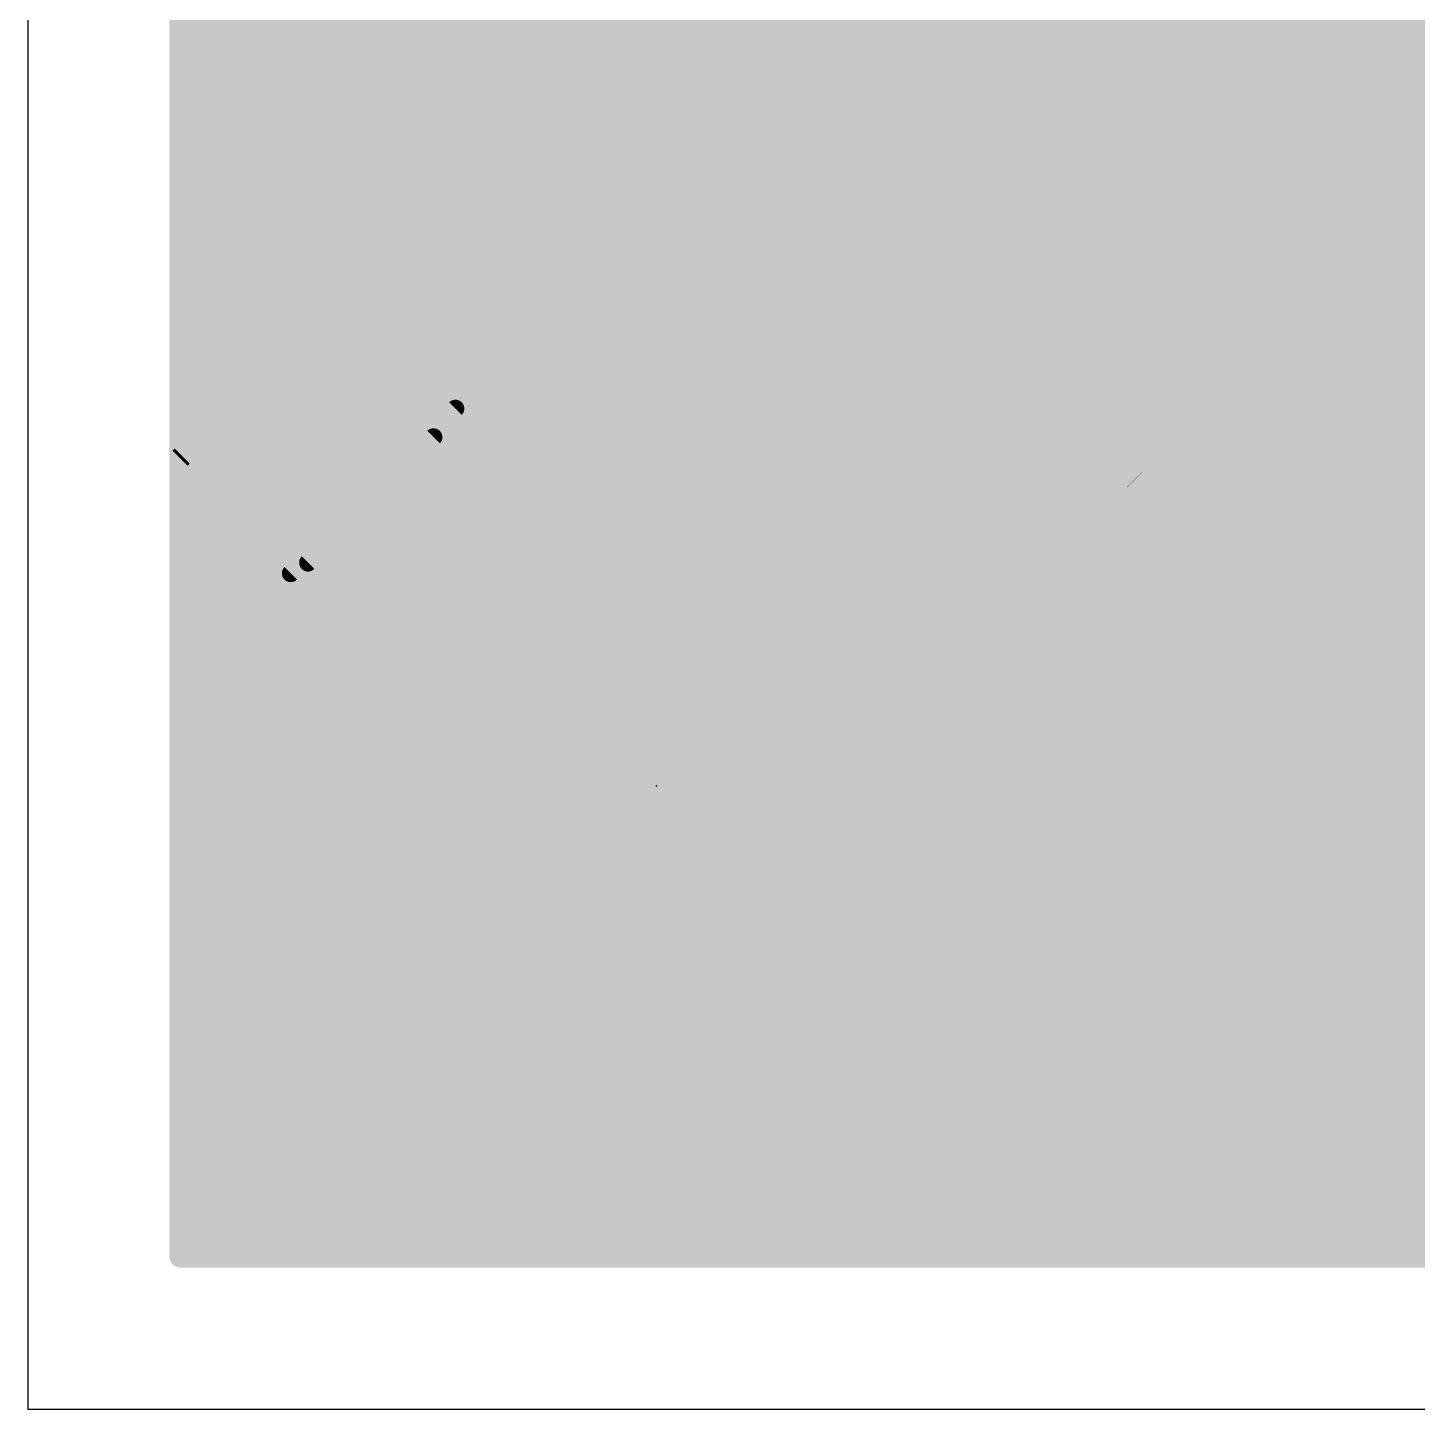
# Model space of a CAD drawing. Extents: x 0 to 29, y 0 to 29.2.
# Drawn here: x 0 to 9.96, y 0 to 9.91 of the extents above; entities that cross this region are included whole.
import ezdxf

# ---------------------------------------------------------------- set-up
doc = ezdxf.new("R2010")
doc.units = 0
for name, color, linetype in [('1', 12, 'CONTINUOUS'), ('16', 132, 'CONTINUOUS'), ('20', 31, 'CONTINUOUS'), ('21', 253, 'CONTINUOUS'), ('23', 53, 'CONTINUOUS'), ('25', 253, 'CONTINUOUS')]:
    doc.layers.add(name, color=color, linetype=linetype)

# ---------------------------------------------------------------- blocks, each defined once
blk = doc.blocks.new('RECT')
blk.add_solid([(-0.5, -0.5), (0.5, -0.5), (-0.5, 0.5), (0.5, 0.5)])

msp = doc.modelspace()

# ---------------------------------------------------------------- linework, layer by layer
at = {"layer": '1', "const_width": 0.1524}
for points in [[(1.0922, 6.8192), (1.0922, 27.9078)], [(9.7536, 4.8768), (9.7536, 23.622)], [(9.4488, 23.3172), (9.4488, 4.7505)], [(8.3048, 7.0337), (8.3048, 16.1263)], [(8, 16), (8, 7.16)], [(7.6952, 15.8737), (7.6952, 7.2863)], [(1.9812, 13.716), (1.9812, 6.2484)], [(2.0314, 13.6562), (2.0314, 6.1962)], [(2.5886, 6.9002), (2.5886, 13.099)], [(1.0922, 9.906), (2.0314, 9.906)], [(2.5886, 9.906), (7.6952, 9.906)], [(8.3048, 9.906), (9.4488, 9.906)], [(1.0922, 9.7536), (2.0314, 9.7536)], [(2.5886, 9.7536), (7.6952, 9.7536)], [(8.3048, 9.7536), (9.4488, 9.7536)], [(1.0922, 9.6012), (2.0314, 9.6012)], [(2.5886, 9.6012), (7.6952, 9.6012)], [(8.3048, 9.6012), (9.4488, 9.6012)], [(1.0922, 9.4488), (2.0314, 9.4488)], [(2.5886, 9.4488), (7.6952, 9.4488)], [(8.3048, 9.4488), (9.4488, 9.4488)], [(1.0922, 9.2964), (2.0314, 9.2964)], [(2.5886, 9.2964), (7.6952, 9.2964)], [(8.3048, 9.2964), (9.4488, 9.2964)], [(1.0922, 9.144), (2.0314, 9.144)], [(2.5886, 9.144), (7.6952, 9.144)], [(8.3048, 9.144), (9.4488, 9.144)], [(1.0922, 8.9916), (2.0314, 8.9916)], [(2.5886, 8.9916), (7.6952, 8.9916)], [(8.3048, 8.9916), (9.4488, 8.9916)], [(1.0922, 8.8392), (2.0314, 8.8392)], [(2.5886, 8.8392), (7.6952, 8.8392)], [(8.3048, 8.8392), (9.4488, 8.8392)], [(1.0922, 8.6868), (2.0314, 8.6868)], [(2.5886, 8.6868), (7.6952, 8.6868)], [(8.3048, 8.6868), (9.4488, 8.6868)], [(1.0922, 8.5344), (2.0314, 8.5344)], [(2.5886, 8.5344), (7.6952, 8.5344)], [(8.3048, 8.5344), (9.4488, 8.5344)], [(1.0922, 8.382), (2.0314, 8.382)], [(2.5886, 8.382), (7.6952, 8.382)], [(8.3048, 8.382), (9.4488, 8.382)], [(1.0922, 8.2296), (2.0314, 8.2296)], [(2.5886, 8.2296), (7.6952, 8.2296)], [(8.3048, 8.2296), (9.4488, 8.2296)], [(1.0922, 8.0772), (2.0314, 8.0772)], [(2.5886, 8.0772), (7.6952, 8.0772)], [(8.3048, 8.0772), (9.4488, 8.0772)], [(1.0922, 7.9248), (2.0314, 7.9248)], [(2.5886, 7.9248), (7.6952, 7.9248)], [(8.3048, 7.9248), (9.4488, 7.9248)], [(1.0922, 7.7724), (2.0314, 7.7724)], [(2.5886, 7.7724), (7.6952, 7.7724)], [(8.3048, 7.7724), (9.4488, 7.7724)], [(1.0922, 7.62), (2.0314, 7.62)], [(2.5886, 7.62), (7.6952, 7.62)], [(8.3048, 7.62), (9.4488, 7.62)], [(1.0922, 7.4676), (2.0314, 7.4676)], [(2.5886, 7.4676), (7.6952, 7.4676)], [(8.3048, 7.4676), (9.4488, 7.4676)], [(1.0922, 7.3152), (2.0314, 7.3152)], [(2.5886, 7.3152), (7.6952, 7.3152)], [(8.3048, 7.3152), (9.4488, 7.3152)], [(7.6952, 7.2863), (7.2075, 6.7986)], [(1.0922, 7.1628), (2.0314, 7.1628)], [(2.5886, 7.1628), (7.5718, 7.1628)], [(8, 7.16), (6.96, 6.12)], [(8.3048, 7.1628), (9.4488, 7.1628)], [(1.0922, 7.0104), (2.0314, 7.0104)], [(2.5886, 7.0104), (7.4194, 7.0104)], [(7.9372, 6.6661), (8.3048, 7.0337)], [(8.2814, 7.0104), (9.4488, 7.0104)], [(1.2665, 6.9002), (1.1825, 6.8777)], [(1.9838, 6.9002), (1.2665, 6.9002)], [(1.9838, 6.1962), (1.9838, 6.9002)], [(2.8535, 6.9002), (2.5886, 6.9002)], [(2.9375, 6.8777), (2.8535, 6.9002)], [(1.0922, 6.858), (1.1484, 6.858)], [(1.1073, 6.8342), (1.0922, 6.8192)], [(1.1825, 6.8777), (1.1073, 6.8342)], [(1.9838, 6.858), (2.0314, 6.858)], [(3.0127, 6.8342), (2.9375, 6.8777)], [(2.9716, 6.858), (7.267, 6.858)], [(3.0742, 6.7727), (3.0127, 6.8342)], [(8.1291, 6.858), (9.4488, 6.858)], [(1.9838, 6.7056), (2.0314, 6.7056)], [(3.1177, 6.6974), (3.0742, 6.7727)], [(3.113, 6.7056), (6.0223, 6.7056)], [(6.1153, 6.7986), (5.9814, 6.6647)], [(7.2075, 6.7986), (6.1153, 6.7986)], [(7.9767, 6.7056), (9.4488, 6.7056)], [(3.1402, 6.6135), (3.1177, 6.6974)], [(3.1402, 6.1962), (3.1402, 6.6135)], [(5.9814, 6.6647), (5.9814, 5.5753)], [(7.9386, 6.6647), (7.9372, 6.6661)], [(7.9386, 5.5753), (7.9386, 6.6647)], [(1.9838, 6.5532), (2.0314, 6.5532)], [(3.1402, 6.5532), (5.9814, 6.5532)], [(7.9386, 6.5532), (9.4488, 6.5532)], [(1.9838, 6.4008), (2.0314, 6.4008)], [(3.1402, 6.4008), (5.9814, 6.4008)], [(7.9386, 6.4008), (9.4488, 6.4008)], [(1.9812, 6.2484), (2.06, 6.12)], [(1.9838, 6.2484), (2.0314, 6.2484)], [(3.1402, 6.2484), (5.9814, 6.2484)], [(7.9386, 6.2484), (9.4488, 6.2484)], [(2.0314, 6.1962), (1.9838, 6.1962)], [(2.5886, 6.0438), (2.5886, 6.1962)], [(2.5886, 6.1962), (3.1402, 6.1962)], [(2.5886, 6.096), (5.9814, 6.096)], [(3.1402, 6.0438), (2.5886, 6.0438)], [(3.1402, 5.6265), (3.1402, 6.0438)], [(7.9386, 6.096), (9.4488, 6.096)], [(3.1402, 5.9436), (5.9814, 5.9436)], [(7.9386, 5.9436), (9.4488, 5.9436)], [(3.1402, 5.7912), (5.9814, 5.7912)], [(7.9386, 5.7912), (9.4488, 5.7912)], [(3.1177, 5.5425), (3.1402, 5.6265)], [(3.1402, 5.6388), (5.9814, 5.6388)], [(7.9386, 5.6388), (9.4488, 5.6388)], [(3.0742, 5.4672), (3.1177, 5.5425)], [(5.9814, 5.5753), (6.1153, 5.4414)], [(7.8047, 5.4414), (7.9386, 5.5753)], [(2.9375, 5.3623), (3.0127, 5.4058)], [(3.0127, 5.4058), (3.0742, 5.4672)], [(3.0853, 5.4864), (6.0703, 5.4864)], [(6.1153, 5.4414), (7.8047, 5.4414)], [(7.8497, 5.4864), (9.4488, 5.4864)], [(2.5886, 3.4986), (2.5886, 5.3398)], [(2.5886, 5.3398), (2.8535, 5.3398)], [(2.5886, 5.334), (9.4488, 5.334)], [(2.8535, 5.3398), (2.9375, 5.3623)], [(2.5886, 5.1816), (9.4488, 5.1816)], [(2.5886, 5.0292), (9.4488, 5.0292)], [(2.5886, 4.8768), (9.4488, 4.8768)], [(10.9728, 3.6576), (9.7536, 4.8768)], [(2.5886, 4.7244), (9.4749, 4.7244)], [(9.4488, 4.7505), (9.8714, 4.3279)], [(2.5886, 4.572), (9.6273, 4.572)], [(2.5886, 4.4196), (9.7797, 4.4196)], [(9.8714, 4.3279), (9.8714, 3.2004)], [(2.5886, 4.2672), (9.8714, 4.2672)], [(2.5886, 4.1148), (9.8714, 4.1148)], [(2.5886, 3.9624), (9.8714, 3.9624)], [(2.5886, 3.81), (9.8714, 3.81)], [(2.5886, 3.6576), (9.8714, 3.6576)], [(2.5886, 3.5052), (9.8714, 3.5052)], [(2.9047, 3.4986), (2.5886, 3.4986)], [(3.0386, 3.3647), (2.9047, 3.4986)], [(6.1153, 3.4986), (5.9814, 3.3647)], [(7.8047, 3.4986), (6.1153, 3.4986)], [(7.9386, 3.3647), (7.8047, 3.4986)], [(3.0386, 2.5886), (3.0386, 3.3647)], [(3.0386, 3.3528), (5.9814, 3.3528)], [(5.9814, 3.3647), (5.9814, 2.5886)], [(7.9386, 3.2004), (7.9386, 3.3647)], [(7.9386, 3.3528), (9.8714, 3.3528)], [(3.0386, 3.2004), (5.9814, 3.2004)], [(9.8714, 3.2004), (7.9386, 3.2004)], [(7.9386, 3.2004), (9.8714, 3.2004)], [(3.0386, 3.048), (5.9814, 3.048)], [(2.06, 2.82), (3.7878, 1.0922)], [(3.0386, 2.8956), (5.9814, 2.8956)], [(7.0104, 2.8956), (6.96, 2.82)], [(10.3632, 2.8956), (7.0104, 2.8956)], [(3.0386, 2.7432), (5.9814, 2.7432)], [(3.0386, 2.5908), (5.9814, 2.5908)], [(5.9814, 2.5886), (3.0386, 2.5886)], [(3.7878, 1.0922), (27.9078, 1.0922)]]:
    msp.add_lwpolyline(points, dxfattribs=at)
at = {"layer": '1', "const_width": 0.0762}
for points in [[(1.0922, 9.9441, 1), (1.0922, 9.8679)], [(2.0314, 9.8679, 1), (2.0314, 9.9441)], [(2.5886, 9.9441, 1), (2.5886, 9.8679)], [(7.6952, 9.8679, 1), (7.6952, 9.9441)], [(8.3048, 9.9441, 1), (8.3048, 9.8679)], [(9.4488, 9.8679, 1), (9.4488, 9.9441)], [(1.0922, 9.7917, 1), (1.0922, 9.7155)], [(2.0314, 9.7155, 1), (2.0314, 9.7917)], [(2.5886, 9.7917, 1), (2.5886, 9.7155)], [(7.6952, 9.7155, 1), (7.6952, 9.7917)], [(8.3048, 9.7917, 1), (8.3048, 9.7155)], [(9.4488, 9.7155, 1), (9.4488, 9.7917)], [(1.0922, 9.6393, 1), (1.0922, 9.5631)], [(2.0314, 9.5631, 1), (2.0314, 9.6393)], [(2.5886, 9.6393, 1), (2.5886, 9.5631)], [(7.6952, 9.5631, 1), (7.6952, 9.6393)], [(8.3048, 9.6393, 1), (8.3048, 9.5631)], [(9.4488, 9.5631, 1), (9.4488, 9.6393)], [(1.0922, 9.4869, 1), (1.0922, 9.4107)], [(2.0314, 9.4107, 1), (2.0314, 9.4869)], [(2.5886, 9.4869, 1), (2.5886, 9.4107)], [(7.6952, 9.4107, 1), (7.6952, 9.4869)], [(8.3048, 9.4869, 1), (8.3048, 9.4107)], [(9.4488, 9.4107, 1), (9.4488, 9.4869)], [(1.0922, 9.3345, 1), (1.0922, 9.2583)], [(2.0314, 9.2583, 1), (2.0314, 9.3345)], [(2.5886, 9.3345, 1), (2.5886, 9.2583)], [(7.6952, 9.2583, 1), (7.6952, 9.3345)], [(8.3048, 9.3345, 1), (8.3048, 9.2583)], [(9.4488, 9.2583, 1), (9.4488, 9.3345)], [(1.0922, 9.1821, 1), (1.0922, 9.1059)], [(2.0314, 9.1059, 1), (2.0314, 9.1821)], [(2.5886, 9.1821, 1), (2.5886, 9.1059)], [(7.6952, 9.1059, 1), (7.6952, 9.1821)], [(8.3048, 9.1821, 1), (8.3048, 9.1059)], [(9.4488, 9.1059, 1), (9.4488, 9.1821)], [(1.0922, 9.0297, 1), (1.0922, 8.9535)], [(2.0314, 8.9535, 1), (2.0314, 9.0297)], [(2.5886, 9.0297, 1), (2.5886, 8.9535)], [(7.6952, 8.9535, 1), (7.6952, 9.0297)], [(8.3048, 9.0297, 1), (8.3048, 8.9535)], [(9.4488, 8.9535, 1), (9.4488, 9.0297)], [(1.0922, 8.8773, 1), (1.0922, 8.8011)], [(2.0314, 8.8011, 1), (2.0314, 8.8773)], [(2.5886, 8.8773, 1), (2.5886, 8.8011)], [(7.6952, 8.8011, 1), (7.6952, 8.8773)], [(8.3048, 8.8773, 1), (8.3048, 8.8011)], [(9.4488, 8.8011, 1), (9.4488, 8.8773)], [(1.0922, 8.7249, 1), (1.0922, 8.6487)], [(2.0314, 8.6487, 1), (2.0314, 8.7249)], [(2.5886, 8.7249, 1), (2.5886, 8.6487)], [(7.6952, 8.6487, 1), (7.6952, 8.7249)], [(8.3048, 8.7249, 1), (8.3048, 8.6487)], [(9.4488, 8.6487, 1), (9.4488, 8.7249)], [(1.0922, 8.5725, 1), (1.0922, 8.4963)], [(2.0314, 8.4963, 1), (2.0314, 8.5725)], [(2.5886, 8.5725, 1), (2.5886, 8.4963)], [(7.6952, 8.4963, 1), (7.6952, 8.5725)], [(8.3048, 8.5725, 1), (8.3048, 8.4963)], [(9.4488, 8.4963, 1), (9.4488, 8.5725)], [(1.0922, 8.4201, 1), (1.0922, 8.3439)], [(2.0314, 8.3439, 1), (2.0314, 8.4201)], [(2.5886, 8.4201, 1), (2.5886, 8.3439)], [(7.6952, 8.3439, 1), (7.6952, 8.4201)], [(8.3048, 8.4201, 1), (8.3048, 8.3439)], [(9.4488, 8.3439, 1), (9.4488, 8.4201)], [(1.0922, 8.2677, 1), (1.0922, 8.1915)], [(2.0314, 8.1915, 1), (2.0314, 8.2677)], [(2.5886, 8.2677, 1), (2.5886, 8.1915)], [(7.6952, 8.1915, 1), (7.6952, 8.2677)], [(8.3048, 8.2677, 1), (8.3048, 8.1915)], [(9.4488, 8.1915, 1), (9.4488, 8.2677)], [(1.0922, 8.1153, 1), (1.0922, 8.0391)], [(2.0314, 8.0391, 1), (2.0314, 8.1153)], [(2.5886, 8.1153, 1), (2.5886, 8.0391)], [(7.6952, 8.0391, 1), (7.6952, 8.1153)], [(8.3048, 8.1153, 1), (8.3048, 8.0391)], [(9.4488, 8.0391, 1), (9.4488, 8.1153)], [(1.0922, 7.9629, 1), (1.0922, 7.8867)], [(2.0314, 7.8867, 1), (2.0314, 7.9629)], [(2.5886, 7.9629, 1), (2.5886, 7.8867)], [(7.6952, 7.8867, 1), (7.6952, 7.9629)], [(8.3048, 7.9629, 1), (8.3048, 7.8867)], [(9.4488, 7.8867, 1), (9.4488, 7.9629)], [(1.0922, 7.8105, 1), (1.0922, 7.7343)], [(2.0314, 7.7343, 1), (2.0314, 7.8105)], [(2.5886, 7.8105, 1), (2.5886, 7.7343)], [(7.6952, 7.7343, 1), (7.6952, 7.8105)], [(8.3048, 7.8105, 1), (8.3048, 7.7343)], [(9.4488, 7.7343, 1), (9.4488, 7.8105)], [(1.0922, 7.6581, 1), (1.0922, 7.5819)], [(2.0314, 7.5819, 1), (2.0314, 7.6581)], [(2.5886, 7.6581, 1), (2.5886, 7.5819)], [(7.6952, 7.5819, 1), (7.6952, 7.6581)], [(8.3048, 7.6581, 1), (8.3048, 7.5819)], [(9.4488, 7.5819, 1), (9.4488, 7.6581)], [(1.0922, 7.5057, 1), (1.0922, 7.4295)], [(2.0314, 7.4295, 1), (2.0314, 7.5057)], [(2.5886, 7.5057, 1), (2.5886, 7.4295)], [(7.6952, 7.4295, 1), (7.6952, 7.5057)], [(8.3048, 7.5057, 1), (8.3048, 7.4295)], [(9.4488, 7.4295, 1), (9.4488, 7.5057)], [(1.0922, 7.3533, 1), (1.0922, 7.2771)], [(2.0314, 7.2771, 1), (2.0314, 7.3533)], [(2.5886, 7.3533, 1), (2.5886, 7.2771)], [(7.6952, 7.2771, 1), (7.6952, 7.3533)], [(8.3048, 7.3533, 1), (8.3048, 7.2771)], [(9.4488, 7.2771, 1), (9.4488, 7.3533)], [(7.6571, 7.2863, 1), (7.7333, 7.2863)], [(7.7221, 7.2593, 1), (7.6683, 7.3132)], [(1.0922, 7.2009, 1), (1.0922, 7.1247)], [(2.0314, 7.1247, 1), (2.0314, 7.2009)], [(2.5886, 7.2009, 1), (2.5886, 7.1247)], [(7.5718, 7.1247, 1), (7.5718, 7.2009)], [(7.9619, 7.16, 1), (8.0381, 7.16)], [(8.0269, 7.1331, 1), (7.9731, 7.1869)], [(8.3048, 7.2009, 1), (8.3048, 7.1247)], [(9.4488, 7.1247, 1), (9.4488, 7.2009)], [(1.0922, 7.0485, 1), (1.0922, 6.9723)], [(2.0314, 6.9723, 1), (2.0314, 7.0485)], [(2.5886, 7.0485, 1), (2.5886, 6.9723)], [(7.4194, 6.9723, 1), (7.4194, 7.0485)], [(8.2814, 7.0485, 1), (8.2814, 6.9723)], [(8.3317, 7.0068, 1), (8.2779, 7.0607)], [(9.4488, 6.9723, 1), (9.4488, 7.0485)], [(1.2665, 6.9383, 1), (1.2665, 6.8621)], [(1.2764, 6.8634, 1), (1.2567, 6.937)], [(2.0219, 6.9002, 1), (1.9457, 6.9002)], [(1.9838, 6.8621, 1), (1.9838, 6.9383)], [(2.5886, 6.9383, 1), (2.5886, 6.8621)], [(2.8633, 6.937, 1), (2.8436, 6.8634)], [(2.8535, 6.8621, 1), (2.8535, 6.9383)], [(8.2667, 7.0337, 1), (8.3429, 7.0337)], [(1.0922, 6.8961, 1), (1.0922, 6.8199)], [(1.0653, 6.8461, 1), (1.1191, 6.7922)], [(1.0882, 6.8672, 1), (1.1263, 6.8012)], [(1.1342, 6.8073, 1), (1.0803, 6.8612)], [(1.1727, 6.9145, 1), (1.1924, 6.8409)], [(1.1484, 6.8199, 1), (1.1484, 6.8961)], [(1.2016, 6.8447, 1), (1.1635, 6.9107)], [(1.9838, 6.8961, 1), (1.9838, 6.8199)], [(2.0314, 6.8199, 1), (2.0314, 6.8961)], [(2.5505, 6.9002, 1), (2.6267, 6.9002)], [(2.9565, 6.9107, 1), (2.9184, 6.8447)], [(2.9276, 6.8409, 1), (2.9473, 6.9145)], [(2.9716, 6.8961, 1), (2.9716, 6.8199)], [(3.0397, 6.8612, 1), (2.9858, 6.8073)], [(2.9937, 6.8012, 1), (3.0318, 6.8672)], [(7.267, 6.8199, 1), (7.267, 6.8961)], [(8.1291, 6.8961, 1), (8.1291, 6.8199)], [(9.4488, 6.8199, 1), (9.4488, 6.8961)], [(1.0541, 6.8192, 1), (1.1303, 6.8192)], [(1.9838, 6.7437, 1), (1.9838, 6.6675)], [(2.0314, 6.6675, 1), (2.0314, 6.7437)], [(3.1072, 6.7918, 1), (3.0412, 6.7537)], [(3.0473, 6.7458, 1), (3.1012, 6.7997)], [(3.113, 6.7437, 1), (3.113, 6.6675)], [(6.0223, 6.6675, 1), (6.0223, 6.7437)], [(6.1153, 6.8367, 1), (6.1153, 6.7605)], [(6.1423, 6.7717, 1), (6.0884, 6.8255)], [(7.1806, 6.8255, 1), (7.2345, 6.7717)], [(7.2075, 6.7605, 1), (7.2075, 6.8367)], [(7.9767, 6.7437, 1), (7.9767, 6.6675)], [(9.4488, 6.6675, 1), (9.4488, 6.7437)], [(3.1545, 6.7073, 1), (3.0809, 6.6876)], [(3.0847, 6.6784, 1), (3.1507, 6.7165)], [(3.1783, 6.6135, 1), (3.1021, 6.6135)], [(6.0195, 6.6647, 1), (5.9433, 6.6647)], [(5.9545, 6.6916, 1), (6.0083, 6.6377)], [(7.9102, 6.6931, 1), (7.9641, 6.6392)], [(7.9641, 6.6931, 1), (7.9103, 6.6391)], [(7.9767, 6.6647, 1), (7.9005, 6.6647)], [(7.9117, 6.6377, 1), (7.9655, 6.6917)], [(1.9838, 6.5913, 1), (1.9838, 6.5151)], [(2.0314, 6.5151, 1), (2.0314, 6.5913)], [(3.1402, 6.5913, 1), (3.1402, 6.5151)], [(3.1034, 6.6036, 1), (3.177, 6.6233)], [(5.9814, 6.5151, 1), (5.9814, 6.5913)], [(7.9386, 6.5913, 1), (7.9386, 6.5151)], [(9.4488, 6.5151, 1), (9.4488, 6.5913)], [(1.9838, 6.4389, 1), (1.9838, 6.3627)], [(2.0314, 6.3627, 1), (2.0314, 6.4389)], [(3.1402, 6.4389, 1), (3.1402, 6.3627)], [(5.9814, 6.3627, 1), (5.9814, 6.4389)], [(7.9386, 6.4389, 1), (7.9386, 6.3627)], [(9.4488, 6.3627, 1), (9.4488, 6.4389)], [(2.0137, 6.2683, 1), (1.9487, 6.2285)], [(1.9431, 6.2484, 1), (2.0193, 6.2484)], [(1.9838, 6.2865, 1), (1.9838, 6.2103)], [(2.0314, 6.2103, 1), (2.0314, 6.2865)], [(3.1402, 6.2865, 1), (3.1402, 6.2103)], [(5.9814, 6.2103, 1), (5.9814, 6.2865)], [(7.9386, 6.2865, 1), (7.9386, 6.2103)], [(9.4488, 6.2103, 1), (9.4488, 6.2865)], [(1.9838, 6.2343, 1), (1.9838, 6.1581)], [(1.9457, 6.1962, 1), (2.0219, 6.1962)], [(1.9933, 6.1962, 1), (2.0695, 6.1962)], [(2.0314, 6.1581, 1), (2.0314, 6.2343)], [(2.6267, 6.1962, 1), (2.5505, 6.1962)], [(2.5886, 6.2343, 1), (2.5886, 6.1581)], [(3.1021, 6.1962, 1), (3.1783, 6.1962)], [(3.1402, 6.1581, 1), (3.1402, 6.2343)], [(6.9331, 6.1469, 1), (6.9869, 6.0931)], [(2.0275, 6.1001, 1), (2.0925, 6.1399)], [(2.5886, 6.1341, 1), (2.5886, 6.0579)], [(2.5886, 6.0819, 1), (2.5886, 6.0057)], [(2.5505, 6.0438, 1), (2.6267, 6.0438)], [(3.1783, 6.0438, 1), (3.1021, 6.0438)], [(3.1402, 6.0057, 1), (3.1402, 6.0819)], [(5.9814, 6.0579, 1), (5.9814, 6.1341)], [(7.9386, 6.1341, 1), (7.9386, 6.0579)], [(9.4488, 6.0579, 1), (9.4488, 6.1341)], [(3.1402, 5.9817, 1), (3.1402, 5.9055)], [(5.9814, 5.9055, 1), (5.9814, 5.9817)], [(7.9386, 5.9817, 1), (7.9386, 5.9055)], [(9.4488, 5.9055, 1), (9.4488, 5.9817)], [(3.1402, 5.8293, 1), (3.1402, 5.7531)], [(5.9814, 5.7531, 1), (5.9814, 5.8293)], [(7.9386, 5.8293, 1), (7.9386, 5.7531)], [(9.4488, 5.7531, 1), (9.4488, 5.8293)], [(3.1402, 5.6769, 1), (3.1402, 5.6007)], [(3.177, 5.6167, 1), (3.1034, 5.6364)], [(5.9814, 5.6007, 1), (5.9814, 5.6769)], [(7.9386, 5.6769, 1), (7.9386, 5.6007)], [(9.4488, 5.6007, 1), (9.4488, 5.6769)], [(3.0809, 5.5524, 1), (3.1545, 5.5327)], [(3.1507, 5.5235, 1), (3.0847, 5.5616)], [(3.1021, 5.6265, 1), (3.1783, 5.6265)], [(6.0083, 5.6023, 1), (5.9545, 5.5484)], [(5.9433, 5.5753, 1), (6.0195, 5.5753)], [(7.9005, 5.5753, 1), (7.9767, 5.5753)], [(7.9655, 5.5484, 1), (7.9117, 5.6023)], [(3.0318, 5.3728, 1), (2.9937, 5.4388)], [(3.0412, 5.4863, 1), (3.1072, 5.4482)], [(3.0853, 5.5245, 1), (3.0853, 5.4483)], [(3.1012, 5.4403, 1), (3.0473, 5.4942)], [(6.0703, 5.4483, 1), (6.0703, 5.5245)], [(6.1153, 5.4795, 1), (6.1153, 5.4033)], [(6.0884, 5.4145, 1), (6.1423, 5.4683)], [(7.7777, 5.4683, 1), (7.8316, 5.4145)], [(7.8047, 5.4033, 1), (7.8047, 5.4795)], [(7.8497, 5.5245, 1), (7.8497, 5.4483)], [(9.4488, 5.4483, 1), (9.4488, 5.5245)], [(2.6267, 5.3398, 1), (2.5505, 5.3398)], [(2.5886, 5.3779, 1), (2.5886, 5.3017)], [(2.5886, 5.3721, 1), (2.5886, 5.2959)], [(2.8436, 5.3766, 1), (2.8633, 5.303)], [(2.8535, 5.3017, 1), (2.8535, 5.3779)], [(2.9184, 5.3953, 1), (2.9565, 5.3293)], [(2.9473, 5.3255, 1), (2.9276, 5.3991)], [(2.9858, 5.4327, 1), (3.0397, 5.3788)], [(9.4488, 5.2959, 1), (9.4488, 5.3721)], [(2.5886, 5.2197, 1), (2.5886, 5.1435)], [(9.4488, 5.1435, 1), (9.4488, 5.2197)], [(2.5886, 5.0673, 1), (2.5886, 4.9911)], [(9.4488, 4.9911, 1), (9.4488, 5.0673)], [(2.5886, 4.9149, 1), (2.5886, 4.8387)], [(9.4488, 4.8387, 1), (9.4488, 4.9149)], [(9.7155, 4.8768, 1), (9.7917, 4.8768)], [(9.7805, 4.9037, 1), (9.7267, 4.8499)], [(2.5886, 4.7625, 1), (2.5886, 4.6863)], [(9.4757, 4.7775, 1), (9.4219, 4.7236)], [(9.4107, 4.7505, 1), (9.4869, 4.7505)], [(9.4749, 4.6863, 1), (9.4749, 4.7625)], [(2.5886, 4.6101, 1), (2.5886, 4.5339)], [(9.6273, 4.5339, 1), (9.6273, 4.6101)], [(2.5886, 4.4577, 1), (2.5886, 4.3815)], [(9.7797, 4.3815, 1), (9.7797, 4.4577)], [(9.9095, 4.3279, 1), (9.8333, 4.3279)], [(9.8445, 4.301, 1), (9.8983, 4.3549)], [(2.5886, 4.3053, 1), (2.5886, 4.2291)], [(9.8714, 4.2291, 1), (9.8714, 4.3053)], [(2.5886, 4.1529, 1), (2.5886, 4.0767)], [(9.8714, 4.0767, 1), (9.8714, 4.1529)], [(2.5886, 4.0005, 1), (2.5886, 3.9243)], [(9.8714, 3.9243, 1), (9.8714, 4.0005)], [(2.5886, 3.8481, 1), (2.5886, 3.7719)], [(9.8714, 3.7719, 1), (9.8714, 3.8481)], [(2.5886, 3.6957, 1), (2.5886, 3.6195)], [(9.8714, 3.6195, 1), (9.8714, 3.6957)], [(2.5886, 3.5433, 1), (2.5886, 3.4671)], [(2.5886, 3.5367, 1), (2.5886, 3.4605)], [(2.5505, 3.4986, 1), (2.6267, 3.4986)], [(2.9316, 3.5255, 1), (2.8777, 3.4717)], [(2.9047, 3.4605, 1), (2.9047, 3.5367)], [(6.1153, 3.5367, 1), (6.1153, 3.4605)], [(6.1423, 3.4717, 1), (6.0884, 3.5255)], [(7.8316, 3.5255, 1), (7.7777, 3.4717)], [(7.8047, 3.4605, 1), (7.8047, 3.5367)], [(9.8714, 3.4671, 1), (9.8714, 3.5433)], [(3.0767, 3.3647, 1), (3.0005, 3.3647)], [(3.0386, 3.3909, 1), (3.0386, 3.3147)], [(3.0117, 3.3377, 1), (3.0655, 3.3916)], [(6.0195, 3.3647, 1), (5.9433, 3.3647)], [(5.9545, 3.3916, 1), (6.0083, 3.3377)], [(5.9814, 3.3147, 1), (5.9814, 3.3909)], [(7.9767, 3.3647, 1), (7.9005, 3.3647)], [(7.9386, 3.3909, 1), (7.9386, 3.3147)], [(7.9117, 3.3377, 1), (7.9655, 3.3916)], [(9.8714, 3.3147, 1), (9.8714, 3.3909)], [(3.0386, 3.2385, 1), (3.0386, 3.1623)], [(5.9814, 3.1623, 1), (5.9814, 3.2385)], [(7.9386, 3.2385, 1), (7.9386, 3.1623)], [(7.9386, 3.2385, 1), (7.9386, 3.1623)], [(7.9005, 3.2004, 1), (7.9767, 3.2004)], [(9.8333, 3.2004, 1), (9.9095, 3.2004)], [(9.8714, 3.1623, 1), (9.8714, 3.2385)], [(9.8714, 3.1623, 1), (9.8714, 3.2385)], [(3.0386, 3.0861, 1), (3.0386, 3.0099)], [(5.9814, 3.0099, 1), (5.9814, 3.0861)], [(2.0869, 2.8469, 1), (2.0331, 2.7931)], [(3.0386, 2.9337, 1), (3.0386, 2.8575)], [(5.9814, 2.8575, 1), (5.9814, 2.9337)], [(7.0104, 2.9337, 1), (7.0104, 2.8575)], [(7.0421, 2.8745, 1), (6.9787, 2.9167)], [(3.0386, 2.7813, 1), (3.0386, 2.7051)], [(5.9814, 2.7051, 1), (5.9814, 2.7813)], [(6.9283, 2.8411, 1), (6.9917, 2.7989)], [(3.0386, 2.6289, 1), (3.0386, 2.5527)], [(3.0386, 2.6267, 1), (3.0386, 2.5505)], [(3.0005, 2.5886, 1), (3.0767, 2.5886)], [(5.9433, 2.5886, 1), (6.0195, 2.5886)], [(5.9814, 2.5527, 1), (5.9814, 2.6289)], [(5.9814, 2.5505, 1), (5.9814, 2.6267)], [(3.7878, 1.1303, 1), (3.7878, 1.0541)], [(3.7609, 1.0653, 1), (3.8147, 1.1191)]]:
    msp.add_lwpolyline(points, format="xyb", dxfattribs=at)
at = {"layer": '16', "const_width": 0.1524}
for points in [[(1.0922, 1.0922), (1.0922, 27.9078)], [(1.0922, 9.906), (23.4696, 9.906)], [(1.0922, 9.7536), (23.4696, 9.7536)], [(1.0922, 9.6012), (23.4696, 9.6012)], [(1.0922, 9.4488), (23.4696, 9.4488)], [(1.0922, 9.2964), (23.4696, 9.2964)], [(1.0922, 9.144), (23.4696, 9.144)], [(1.0922, 8.9916), (23.4696, 8.9916)], [(1.0922, 8.8392), (23.4696, 8.8392)], [(1.0922, 8.6868), (23.4696, 8.6868)], [(1.0922, 8.5344), (23.4696, 8.5344)], [(1.0922, 8.382), (23.4696, 8.382)], [(1.0922, 8.2296), (23.4696, 8.2296)], [(1.0922, 8.0772), (23.4696, 8.0772)], [(1.0922, 7.9248), (23.4696, 7.9248)], [(1.0922, 7.7724), (23.4696, 7.7724)], [(1.0922, 7.62), (23.4696, 7.62)], [(1.0922, 7.4676), (23.4696, 7.4676)], [(1.0922, 7.3152), (23.4696, 7.3152)], [(1.0922, 7.1628), (23.4696, 7.1628)], [(1.0922, 7.0104), (23.4696, 7.0104)], [(1.0922, 6.858), (23.4696, 6.858)], [(1.0922, 6.7056), (23.4696, 6.7056)], [(1.0922, 6.5532), (23.4696, 6.5532)], [(1.0922, 6.4008), (23.4696, 6.4008)], [(1.0922, 6.2484), (14.8077, 6.2484)], [(1.0922, 6.096), (14.4397, 6.096)], [(1.0922, 5.9436), (14.1312, 5.9436)], [(1.0922, 5.7912), (13.9788, 5.7912)], [(1.0922, 5.6388), (13.8264, 5.6388)], [(1.0922, 5.4864), (13.674, 5.4864)], [(1.0922, 5.334), (13.5216, 5.334)], [(1.0922, 5.1816), (13.4543, 5.1816)], [(1.0922, 5.0292), (13.3911, 5.0292)], [(1.0922, 4.8768), (13.328, 4.8768)], [(1.0922, 4.7244), (13.2649, 4.7244)], [(1.0922, 4.572), (13.2018, 4.572)], [(1.0922, 4.4196), (13.1578, 4.4196)], [(1.0922, 4.2672), (13.1578, 4.2672)], [(1.0922, 4.1148), (13.1578, 4.1148)], [(1.0922, 3.9624), (13.1578, 3.9624)], [(1.0922, 3.81), (13.1578, 3.81)], [(1.0922, 3.6576), (13.1578, 3.6576)], [(1.0922, 3.5052), (13.1698, 3.5052)], [(1.0922, 3.3528), (13.2329, 3.3528)], [(1.0922, 3.2004), (13.296, 3.2004)], [(1.0922, 3.048), (13.3592, 3.048)], [(1.0922, 2.8956), (13.4223, 2.8956)], [(1.0922, 2.7432), (13.4854, 2.7432)], [(1.0922, 2.5908), (13.5968, 2.5908)], [(1.0922, 2.4384), (13.7492, 2.4384)], [(1.0922, 2.286), (13.9016, 2.286)], [(1.0922, 2.1336), (14.054, 2.1336)], [(1.0922, 1.9812), (14.2533, 1.9812)], [(1.0922, 1.8288), (14.6213, 1.8288)], [(1.0922, 1.6764), (14.9892, 1.6764)], [(1.0922, 1.524), (27.9078, 1.524)], [(1.0922, 1.3716), (27.9078, 1.3716)], [(1.0922, 1.2192), (27.9078, 1.2192)], [(27.9078, 1.0922), (1.0922, 1.0922)]]:
    msp.add_lwpolyline(points, dxfattribs=at)
at = {"layer": '16', "const_width": 0.0762}
for points in [[(1.0922, 9.9441, 1), (1.0922, 9.8679)], [(1.0922, 9.7917, 1), (1.0922, 9.7155)], [(1.0922, 9.6393, 1), (1.0922, 9.5631)], [(1.0922, 9.4869, 1), (1.0922, 9.4107)], [(1.0922, 9.3345, 1), (1.0922, 9.2583)], [(1.0922, 9.1821, 1), (1.0922, 9.1059)], [(1.0922, 9.0297, 1), (1.0922, 8.9535)], [(1.0922, 8.8773, 1), (1.0922, 8.8011)], [(1.0922, 8.7249, 1), (1.0922, 8.6487)], [(1.0922, 8.5725, 1), (1.0922, 8.4963)], [(1.0922, 8.4201, 1), (1.0922, 8.3439)], [(1.0922, 8.2677, 1), (1.0922, 8.1915)], [(1.0922, 8.1153, 1), (1.0922, 8.0391)], [(1.0922, 7.9629, 1), (1.0922, 7.8867)], [(1.0922, 7.8105, 1), (1.0922, 7.7343)], [(1.0922, 7.6581, 1), (1.0922, 7.5819)], [(1.0922, 7.5057, 1), (1.0922, 7.4295)], [(1.0922, 7.3533, 1), (1.0922, 7.2771)], [(1.0922, 7.2009, 1), (1.0922, 7.1247)], [(1.0922, 7.0485, 1), (1.0922, 6.9723)], [(1.0922, 6.8961, 1), (1.0922, 6.8199)], [(1.0922, 6.7437, 1), (1.0922, 6.6675)], [(1.0922, 6.5913, 1), (1.0922, 6.5151)], [(1.0922, 6.4389, 1), (1.0922, 6.3627)], [(1.0922, 6.2865, 1), (1.0922, 6.2103)], [(1.0922, 6.1341, 1), (1.0922, 6.0579)], [(1.0922, 5.9817, 1), (1.0922, 5.9055)], [(1.0922, 5.8293, 1), (1.0922, 5.7531)], [(1.0922, 5.6769, 1), (1.0922, 5.6007)], [(1.0922, 5.5245, 1), (1.0922, 5.4483)], [(1.0922, 5.3721, 1), (1.0922, 5.2959)], [(1.0922, 5.2197, 1), (1.0922, 5.1435)], [(1.0922, 5.0673, 1), (1.0922, 4.9911)], [(1.0922, 4.9149, 1), (1.0922, 4.8387)], [(1.0922, 4.7625, 1), (1.0922, 4.6863)], [(1.0922, 4.6101, 1), (1.0922, 4.5339)], [(1.0922, 4.4577, 1), (1.0922, 4.3815)], [(1.0922, 4.3053, 1), (1.0922, 4.2291)], [(1.0922, 4.1529, 1), (1.0922, 4.0767)], [(1.0922, 4.0005, 1), (1.0922, 3.9243)], [(1.0922, 3.8481, 1), (1.0922, 3.7719)], [(1.0922, 3.6957, 1), (1.0922, 3.6195)], [(1.0922, 3.5433, 1), (1.0922, 3.4671)], [(1.0922, 3.3909, 1), (1.0922, 3.3147)], [(1.0922, 3.2385, 1), (1.0922, 3.1623)], [(1.0922, 3.0861, 1), (1.0922, 3.0099)], [(1.0922, 2.9337, 1), (1.0922, 2.8575)], [(1.0922, 2.7813, 1), (1.0922, 2.7051)], [(1.0922, 2.6289, 1), (1.0922, 2.5527)], [(1.0922, 2.4765, 1), (1.0922, 2.4003)], [(1.0922, 2.3241, 1), (1.0922, 2.2479)], [(1.0922, 2.1717, 1), (1.0922, 2.0955)], [(1.0922, 2.0193, 1), (1.0922, 1.9431)], [(1.0922, 1.8669, 1), (1.0922, 1.7907)], [(1.0922, 1.7145, 1), (1.0922, 1.6383)], [(1.0922, 1.5621, 1), (1.0922, 1.4859)], [(1.0922, 1.4097, 1), (1.0922, 1.3335)], [(1.0922, 1.2573, 1), (1.0922, 1.1811)], [(1.0922, 1.1303, 1), (1.0922, 1.0541)], [(1.0541, 1.0922, 1), (1.1303, 1.0922)]]:
    msp.add_lwpolyline(points, format="xyb", dxfattribs=at)
at = {"layer": '20'}
for p, q in [((0, 29), (0, 0)), ((0, 0), (29, 0))]:
    msp.add_line(p, q, dxfattribs=at)
at = {"layer": '21'}
for points, const_width in [([(10, 2.6), (10, 7.4)], 0.2032), ([(10, 7.4), (12, 7.4)], 0.2032), ([(1.805, 7.175), (1.805, 5.994)], 0.127), ([(3.067, 7.175), (1.805, 7.175)], 0.127), ([(1.805, 7.112), (3.004, 7.112)], 0.127), ([(1.81, 6.07), (1.81, 7.17)], 0.127), ([(1.81, 7.17), (7.21, 7.17)], 0.127), ([(1.886, 5.994), (3.067, 7.175)], 0.127), ([(7.21, 7.17), (7.21, 6.07)], 0.127), ([(1.805, 6.985), (2.877, 6.985)], 0.127), ([(2.01, 6.07), (2.01, 6.97)], 0.127), ([(2.01, 6.97), (2.91, 6.97)], 0.127), ([(2.01, 6.07), (2.91, 6.97)], 0.127), ([(2.91, 6.97), (7.01, 6.97)], 0.127), ([(7.01, 6.97), (7.01, 1.97)], 0.127), ([(1.805, 6.858), (2.75, 6.858)], 0.127), ([(1.805, 6.731), (2.623, 6.731)], 0.127), ([(1.805, 6.604), (2.496, 6.604)], 0.127), ([(1.805, 6.477), (2.369, 6.477)], 0.127), ([(1.805, 6.35), (2.242, 6.35)], 0.127), ([(1.805, 6.223), (2.115, 6.223)], 0.127), ([(1.805, 6.096), (1.988, 6.096)], 0.127), ([(2.01, 1.97), (2.01, 6.07)], 0.127), ([(1.805, 5.994), (1.886, 5.994)], 0.127), ([(1.81, 2.87), (1.81, 1.77)], 0.127), ([(7.21, 1.77), (7.21, 2.87)], 0.127), ([(12, 2.6), (10, 2.6)], 0.2032), ([(7.01, 1.97), (2.01, 1.97)], 0.127), ([(1.81, 1.77), (7.21, 1.77)], 0.127)]:
    msp.add_lwpolyline(points, dxfattribs=dict(at, const_width=const_width))
for points, const_width in [([(10.0508, 7.4, 1), (9.9492, 7.4)], 0.1016), ([(10, 7.4508, 1), (10, 7.3492)], 0.1016), ([(1.805, 7.2068, 1), (1.805, 7.1433)], 0.0635), ([(1.8368, 7.175, 1), (1.7733, 7.175)], 0.0635), ([(1.805, 7.1437, 1), (1.805, 7.0803)], 0.0635), ([(1.8417, 7.17, 1), (1.7783, 7.17)], 0.0635), ([(1.81, 7.2017, 1), (1.81, 7.1383)], 0.0635), ([(3.004, 7.0803, 1), (3.004, 7.1437)], 0.0635), ([(3.0895, 7.1525, 1), (3.0445, 7.1975)], 0.0635), ([(3.067, 7.1433, 1), (3.067, 7.2068)], 0.0635), ([(7.2417, 7.17, 1), (7.1783, 7.17)], 0.0635), ([(7.21, 7.1383, 1), (7.21, 7.2017)], 0.0635), ([(1.805, 7.0168, 1), (1.805, 6.9533)], 0.0635), ([(2.01, 7.0018, 1), (2.01, 6.9383)], 0.0635), ([(2.0418, 6.97, 1), (1.9783, 6.97)], 0.0635), ([(2.877, 6.9533, 1), (2.877, 7.0168)], 0.0635), ([(2.91, 7.0018, 1), (2.91, 6.9383)], 0.0635), ([(2.9325, 6.9475, 1), (2.8875, 6.9925)], 0.0635), ([(2.91, 6.9383, 1), (2.91, 7.0018)], 0.0635), ([(7.0418, 6.97, 1), (6.9783, 6.97)], 0.0635), ([(7.01, 6.9383, 1), (7.01, 7.0018)], 0.0635), ([(1.805, 6.8898, 1), (1.805, 6.8263)], 0.0635), ([(2.75, 6.8263, 1), (2.75, 6.8898)], 0.0635), ([(1.805, 6.7628, 1), (1.805, 6.6993)], 0.0635), ([(2.623, 6.6993, 1), (2.623, 6.7628)], 0.0635), ([(1.805, 6.6357, 1), (1.805, 6.5723)], 0.0635), ([(2.496, 6.5723, 1), (2.496, 6.6357)], 0.0635), ([(1.805, 6.5088, 1), (1.805, 6.4453)], 0.0635), ([(2.369, 6.4453, 1), (2.369, 6.5088)], 0.0635), ([(1.805, 6.3818, 1), (1.805, 6.3183)], 0.0635), ([(2.242, 6.3183, 1), (2.242, 6.3818)], 0.0635), ([(1.805, 6.2547, 1), (1.805, 6.1913)], 0.0635), ([(2.115, 6.1913, 1), (2.115, 6.2547)], 0.0635), ([(4.51, 2.7495, 1), (4.51, 6.1905, 1), (4.51, 2.7495)], 0.127), ([(1.805, 6.1277, 1), (1.805, 6.0643)], 0.0635), ([(1.7783, 6.07, 1), (1.8417, 6.07)], 0.0635), ([(1.9875, 6.0925, 1), (2.0325, 6.0475)], 0.0635), ([(2.0418, 6.07, 1), (1.9783, 6.07)], 0.0635), ([(1.9783, 6.07, 1), (2.0418, 6.07)], 0.0635), ([(1.988, 6.0643, 1), (1.988, 6.1277)], 0.0635), ([(7.1783, 6.07, 1), (7.2417, 6.07)], 0.0635), ([(1.805, 6.0258, 1), (1.805, 5.9623)], 0.0635), ([(1.7733, 5.994, 1), (1.8368, 5.994)], 0.0635), ([(1.8635, 6.0165, 1), (1.9085, 5.9715)], 0.0635), ([(1.886, 5.9623, 1), (1.886, 6.0258)], 0.0635), ([(1.8417, 2.87, 1), (1.7783, 2.87)], 0.0635), ([(7.2417, 2.87, 1), (7.1783, 2.87)], 0.0635), ([(10, 2.6508, 1), (10, 2.5492)], 0.1016), ([(9.9492, 2.6, 1), (10.0508, 2.6)], 0.1016), ([(2.01, 2.0018, 1), (2.01, 1.9383)], 0.0635), ([(1.9783, 1.97, 1), (2.0418, 1.97)], 0.0635), ([(6.9783, 1.97, 1), (7.0418, 1.97)], 0.0635), ([(7.01, 1.9383, 1), (7.01, 2.0018)], 0.0635), ([(1.81, 1.8017, 1), (1.81, 1.7383)], 0.0635), ([(1.7783, 1.77, 1), (1.8417, 1.77)], 0.0635), ([(7.1783, 1.77, 1), (7.2417, 1.77)], 0.0635), ([(7.21, 1.7383, 1), (7.21, 1.8017)], 0.0635)]:
    msp.add_lwpolyline(points, format="xyb", dxfattribs=dict(at, const_width=const_width))
at = {"layer": '23'}
msp.add_point((4.51, 4.47), dxfattribs=at)
at = {"layer": '25', "const_width": 0.1524}
for points in [[(2.6812, 8.1006), (2.6812, 7.4402)], [(3.3152, 7.4402), (3.3152, 8.1006)], [(3.3152, 8.1006), (3.6087, 8.1006)], [(3.9467, 7.4402), (3.9467, 8.1006)], [(3.9467, 8.1006), (4.1302, 8.1006)], [(4.7027, 8.1006), (4.9228, 8.1006)], [(4.3136, 7.9172), (4.3136, 7.6236)], [(3.3152, 7.8071), (3.5353, 7.8071)], [(4.9228, 7.8071), (4.776, 7.8071)], [(2.6812, 7.4402), (2.9747, 7.4402)], [(3.6087, 7.4402), (3.3152, 7.4402)], [(4.1302, 7.4402), (3.9467, 7.4402)], [(4.7027, 7.4402), (4.8861, 7.4402)]]:
    msp.add_lwpolyline(points, dxfattribs=at)
at = {"layer": '25'}
for points, const_width in [([(2.7193, 8.1006, 1), (2.6431, 8.1006)], 0.0762), ([(3.3533, 8.1006, 1), (3.2771, 8.1006)], 0.0762), ([(3.3152, 8.1387, 1), (3.3152, 8.0625)], 0.0762), ([(3.6087, 8.0625, 1), (3.6087, 8.1387)], 0.0762), ([(3.9848, 8.1006, 1), (3.9086, 8.1006)], 0.0762), ([(3.9467, 8.1387, 1), (3.9467, 8.0625)], 0.0762), ([(4.3136, 7.9172, 0.4142), (4.1302, 8.1006)], 0.1524), ([(4.1302, 8.1387, 1), (4.1302, 8.0625)], 0.0762), ([(4.1302, 8.0625, 1), (4.1302, 8.1387)], 0.0762), ([(4.7027, 8.1387, 1), (4.7027, 8.0625)], 0.0762), ([(4.9228, 7.8071, 1), (4.9228, 8.1006)], 0.1524), ([(4.9228, 8.1387, 1), (4.9228, 8.0625)], 0.0762), ([(4.9228, 8.0625, 1), (4.9228, 8.1387)], 0.0762), ([(4.3517, 7.9172, 1), (4.2755, 7.9172)], 0.0762), ([(3.3152, 7.8452, 1), (3.3152, 7.769)], 0.0762), ([(3.5353, 7.769, 1), (3.5353, 7.8452)], 0.0762), ([(4.2755, 7.9172, 1), (4.3517, 7.9172)], 0.0762), ([(4.776, 7.8452, 1), (4.776, 7.769)], 0.0762), ([(4.8861, 7.4402, 1), (4.8861, 7.8071)], 0.1524), ([(4.8861, 7.8452, 1), (4.8861, 7.769)], 0.0762), ([(4.9228, 7.8452, 1), (4.9228, 7.769)], 0.0762), ([(4.9228, 7.769, 1), (4.9228, 7.8452)], 0.0762), ([(4.1302, 7.4402, 0.4142), (4.3136, 7.6236)], 0.1524), ([(4.3517, 7.6236, 1), (4.2755, 7.6236)], 0.0762), ([(4.2755, 7.6236, 1), (4.3517, 7.6236)], 0.0762), ([(2.6812, 7.4783, 1), (2.6812, 7.4021)], 0.0762), ([(2.6431, 7.4402, 1), (2.7193, 7.4402)], 0.0762), ([(2.9747, 7.4021, 1), (2.9747, 7.4783)], 0.0762), ([(3.3152, 7.4783, 1), (3.3152, 7.4021)], 0.0762), ([(3.2771, 7.4402, 1), (3.3533, 7.4402)], 0.0762), ([(3.6087, 7.4021, 1), (3.6087, 7.4783)], 0.0762), ([(3.9467, 7.4783, 1), (3.9467, 7.4021)], 0.0762), ([(3.9086, 7.4402, 1), (3.9848, 7.4402)], 0.0762), ([(4.1302, 7.4783, 1), (4.1302, 7.4021)], 0.0762), ([(4.1302, 7.4021, 1), (4.1302, 7.4783)], 0.0762), ([(4.7027, 7.4783, 1), (4.7027, 7.4021)], 0.0762), ([(4.8861, 7.4783, 1), (4.8861, 7.4021)], 0.0762), ([(4.8861, 7.4021, 1), (4.8861, 7.4783)], 0.0762)]:
    msp.add_lwpolyline(points, format="xyb", dxfattribs=dict(at, const_width=const_width))

# ---------------------------------------------------------------- block references
at = {"layer": '1', "xscale": 1.5, "yscale": 0.9, "rotation": 180}
for p in [(2.06, 6.12), (6.96, 6.12), (2.06, 2.82), (6.96, 2.82)]:
    msp.add_blockref('RECT', p, dxfattribs=at)

doc.saveas('drawing.dxf')
